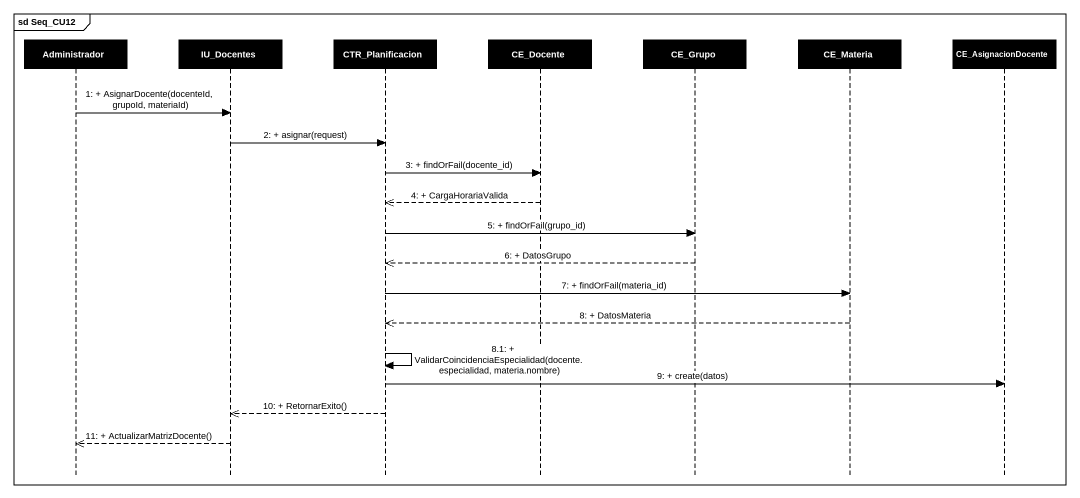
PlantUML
@startuml
mainframe sd Seq_CU12
hide footbox
participant Administrador #000000
participant IU_Docentes #000000
participant CTR_Planificacion #000000
participant CE_Docente #000000
participant CE_Grupo #000000
participant CE_Materia #000000
participant CE_AsignacionDocente #000000

Administrador -> IU_Docentes : 1: + AsignarDocente(docenteId, grupoId, materiaId)
IU_Docentes -> CTR_Planificacion : 2: + asignar(request)
CTR_Planificacion -> CE_Docente : 3: + findOrFail(docente_id)
CE_Docente -->> CTR_Planificacion : 4: + CargaHorariaValida
CTR_Planificacion -> CE_Grupo : 5: + findOrFail(grupo_id)
CE_Grupo -->> CTR_Planificacion : 6: + DatosGrupo
CTR_Planificacion -> CE_Materia : 7: + findOrFail(materia_id)
CE_Materia -->> CTR_Planificacion : 8: + DatosMateria
CTR_Planificacion -> CTR_Planificacion : 8.1: + ValidarCoincidenciaEspecialidad(docente.especialidad, materia.nombre)
CTR_Planificacion -> CE_AsignacionDocente : 9: + create(datos)
CTR_Planificacion -->> IU_Docentes : 10: + RetornarExito()
IU_Docentes -->> Administrador : 11: + ActualizarMatrizDocente()
@enduml
